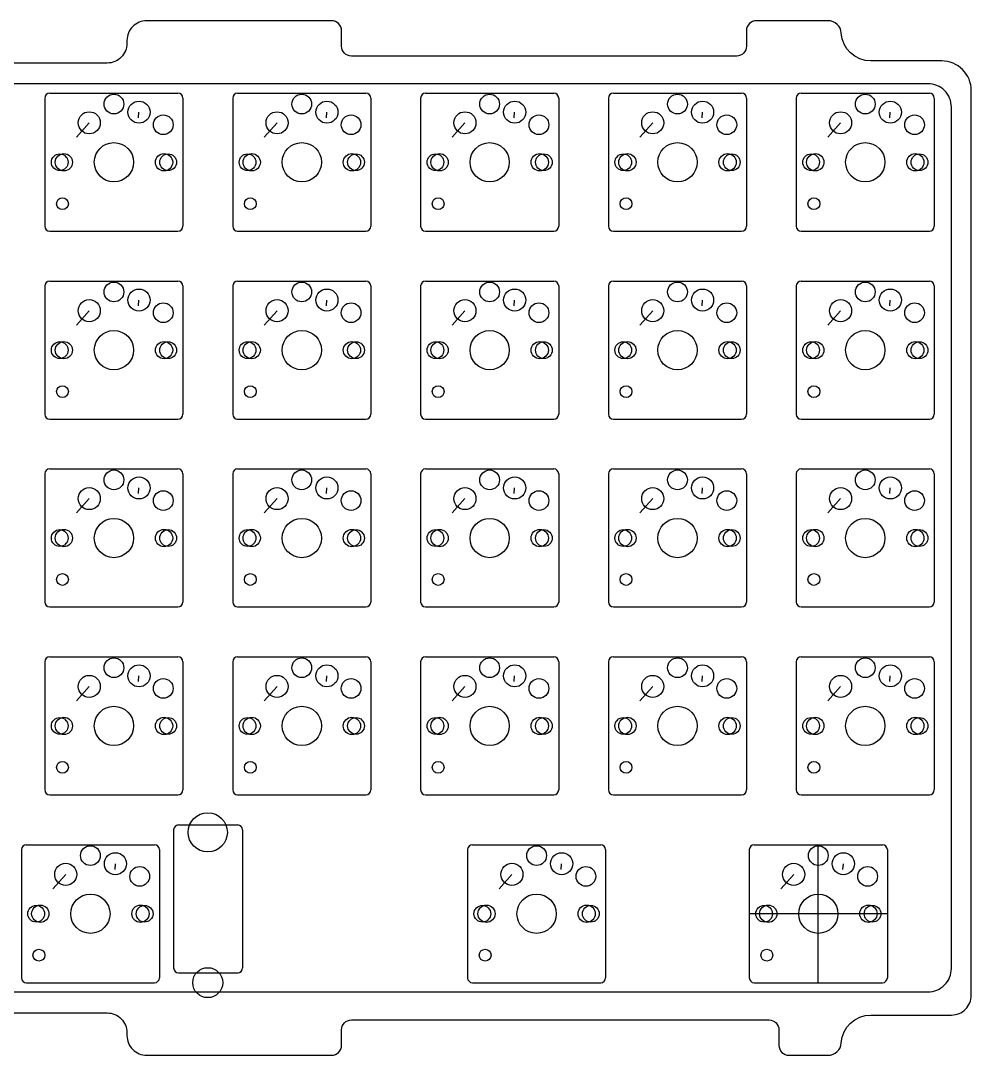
# Model space of a CAD drawing. Header units: millimetres. Extents: x -1 to 306, y -100 to 5.
# Drawn here: x 209.6 to 306, y -100.1 to 4.8 of the extents above; entities that cross this region are included whole.
import ezdxf

# ---------------------------------------------------------------- set-up
doc = ezdxf.new("R2010")
doc.units = ezdxf.units.MM
doc.header["$MEASUREMENT"] = 0
doc.layers.add('PCB', color=5, linetype='Continuous', lineweight=25)

msp = doc.modelspace()

# ---------------------------------------------------------------- linework, layer by layer
for p, q in [((212.07, -3.02), (212.07, -16.02)), ((212.57, -2.52), (225.57, -2.52)), ((226.07, -3.02), (226.07, -16.02)), ((231.12, -3.02), (231.12, -16.02)), ((231.62, -2.52), (244.62, -2.52)), ((245.12, -3.02), (245.12, -16.02)), ((250.18, -3.02), (250.18, -16.02)), ((250.68, -2.52), (263.68, -2.52)), ((264.18, -3.02), (264.18, -16.02)), ((269.23, -3.02), (269.23, -16.02)), ((269.73, -2.52), (282.73, -2.52)), ((283.22, -3.02), (283.22, -16.02)), ((288.27, -3.02), (288.27, -16.02)), ((288.77, -2.52), (301.77, -2.52)), ((302.27, -3.02), (302.27, -16.02)), ((212.57, -16.52), (225.57, -16.52)), ((231.62, -16.52), (244.62, -16.52)), ((250.68, -16.52), (263.68, -16.52)), ((269.73, -16.52), (282.73, -16.52)), ((288.77, -16.52), (301.77, -16.52)), ((212.57, -21.57), (225.57, -21.57)), ((231.62, -21.57), (244.62, -21.57)), ((250.68, -21.57), (263.68, -21.57)), ((269.73, -21.57), (282.73, -21.57)), ((288.77, -21.57), (301.77, -21.57)), ((212.07, -22.07), (212.07, -35.08)), ((226.07, -22.07), (226.07, -35.08)), ((231.12, -22.07), (231.12, -35.08)), ((245.12, -22.07), (245.12, -35.08)), ((250.18, -22.07), (250.18, -35.08)), ((264.18, -22.07), (264.18, -35.08)), ((269.23, -22.07), (269.23, -35.08)), ((283.22, -22.07), (283.22, -35.08)), ((288.27, -22.07), (288.27, -35.08)), ((302.27, -22.07), (302.27, -35.08)), ((212.57, -35.58), (225.57, -35.58)), ((231.62, -35.58), (244.62, -35.58)), ((250.68, -35.58), (263.68, -35.58)), ((269.73, -35.58), (282.73, -35.58)), ((288.77, -35.58), (301.77, -35.58)), ((212.57, -40.62), (225.57, -40.62)), ((231.62, -40.62), (244.62, -40.62)), ((250.68, -40.62), (263.68, -40.62)), ((269.73, -40.62), (282.73, -40.62)), ((288.77, -40.62), (301.77, -40.62)), ((212.07, -41.12), (212.07, -54.12)), ((226.07, -41.12), (226.07, -54.12)), ((231.12, -41.12), (231.12, -54.12)), ((245.12, -41.12), (245.12, -54.12)), ((250.18, -41.12), (250.18, -54.12)), ((264.18, -41.12), (264.18, -54.12)), ((269.23, -41.12), (269.23, -54.12)), ((283.22, -41.12), (283.22, -54.12)), ((288.27, -41.12), (288.27, -54.12)), ((302.27, -41.12), (302.27, -54.12)), ((212.57, -54.62), (225.57, -54.62)), ((231.62, -54.62), (244.62, -54.62)), ((250.68, -54.62), (263.68, -54.62)), ((269.73, -54.62), (282.73, -54.62)), ((288.77, -54.62), (301.77, -54.62)), ((212.57, -59.67), (225.57, -59.67)), ((231.62, -59.67), (244.62, -59.67)), ((250.68, -59.67), (263.68, -59.67)), ((269.73, -59.67), (282.73, -59.67)), ((288.77, -59.67), (301.77, -59.67)), ((212.07, -60.17), (212.07, -73.17)), ((226.07, -60.17), (226.07, -73.17)), ((231.12, -60.17), (231.12, -73.17)), ((245.12, -60.17), (245.12, -73.17)), ((250.18, -60.17), (250.18, -73.17)), ((264.18, -60.17), (264.18, -73.17)), ((269.23, -60.17), (269.23, -73.17)), ((283.22, -60.17), (283.22, -73.17)), ((288.27, -60.17), (288.27, -73.17)), ((302.27, -60.17), (302.27, -73.17)), ((212.57, -73.67), (225.57, -73.67)), ((231.62, -73.67), (244.62, -73.67)), ((250.68, -73.67), (263.68, -73.67)), ((269.73, -73.67), (282.73, -73.67)), ((288.77, -73.67), (301.77, -73.67)), ((225.13, -77.22), (225.13, -91.22)), ((225.63, -76.72), (231.63, -76.72)), ((232.13, -77.22), (232.13, -91.22)), ((209.69, -79.22), (209.69, -92.22)), ((210.19, -78.72), (223.19, -78.72)), ((223.69, -79.22), (223.69, -92.22)), ((254.94, -79.22), (254.94, -92.22)), ((255.44, -78.72), (268.44, -78.72)), ((268.94, -79.22), (268.94, -92.22)), ((283.51, -79.22), (283.51, -92.22)), ((284.01, -78.72), (297.01, -78.72)), ((297.51, -79.22), (297.51, -92.22)), ((225.63, -91.72), (231.63, -91.72)), ((210.19, -92.72), (223.19, -92.72)), ((255.44, -92.72), (268.44, -92.72)), ((284.01, -92.72), (297.01, -92.72))]:
    msp.add_line(p, q)
msp.add_lwpolyline([(193.6, -95.78), (218.4, -95.78, -0.414214), (220.4, -97.78), (220.4, -98.07, 0.414214), (222.4, -100.07), (241.16, -100.07, 0.414214), (242.16, -99.07), (242.16, -97.49, -0.414214), (243.16, -96.49), (285.52, -96.49, -0.414214), (286.52, -97.49), (286.52, -99.07, 0.414214), (287.52, -100.07), (291.5, -100.07, 0.396255), (292.84, -98.81, -0.396255), (295.84, -95.99), (304.02, -95.99, 0.414214), (306.02, -93.99), (306.02, -2.26, 0.414214), (303.02, 0.74), (295.84, 0.74, -0.396255), (292.84, 3.56, 0.396255), (291.5, 4.82), (284.23, 4.82, 0.414214), (283.22, 3.82), (283.22, 2.24, -0.414214), (282.23, 1.24), (243.16, 1.24, -0.414214), (242.16, 2.24), (242.16, 3.82, 0.414214), (241.16, 4.82), (222.4, 4.82, 0.414214), (220.4, 2.82), (220.4, 2.53, -0.414214), (218.4, 0.53), (193.6, 0.53, -0.414214)], format="xyb")
for centre, start, end in [((212.57, -3.02), 90, 180), ((225.57, -3.02), 0, 90), ((231.62, -3.02), 90, 180), ((244.62, -3.02), 0, 90), ((250.68, -3.02), 90, 180), ((263.68, -3.02), 0, 90), ((269.73, -3.02), 90, 180), ((282.73, -3.02), 0, 90), ((288.77, -3.02), 90, 180), ((301.77, -3.02), 0, 90), ((212.57, -16.02), 180, 270), ((225.57, -16.02), 270, 0), ((231.62, -16.02), 180, 270), ((244.62, -16.02), 270, 0), ((250.68, -16.02), 180, 270), ((263.68, -16.02), 270, 0), ((269.73, -16.02), 180, 270), ((282.73, -16.02), 270, 0), ((288.77, -16.02), 180, 270), ((301.77, -16.02), 270, 0), ((212.57, -22.07), 90, 180), ((225.57, -22.07), 0, 90), ((231.62, -22.07), 90, 180), ((244.62, -22.07), 0, 90), ((250.68, -22.07), 90, 180), ((263.68, -22.07), 0, 90), ((269.73, -22.07), 90, 180), ((282.73, -22.07), 0, 90), ((288.77, -22.07), 90, 180), ((301.77, -22.07), 0, 90), ((212.57, -35.08), 180, 270), ((225.57, -35.08), 270, 0), ((231.62, -35.08), 180, 270), ((244.62, -35.08), 270, 0), ((250.68, -35.08), 180, 270), ((263.68, -35.08), 270, 0), ((269.73, -35.08), 180, 270), ((282.73, -35.08), 270, 0), ((288.77, -35.08), 180, 270), ((301.77, -35.08), 270, 0), ((212.57, -41.12), 90, 180), ((225.57, -41.12), 0, 90), ((231.62, -41.12), 90, 180), ((244.62, -41.12), 0, 90), ((250.68, -41.12), 90, 180), ((263.68, -41.12), 0, 90), ((269.73, -41.12), 90, 180), ((282.73, -41.12), 0, 90), ((288.77, -41.12), 90, 180), ((301.77, -41.12), 0, 90), ((212.57, -54.12), 180, 270), ((225.57, -54.12), 270, 0), ((231.62, -54.12), 180, 270), ((244.62, -54.12), 270, 0), ((250.68, -54.12), 180, 270), ((263.68, -54.12), 270, 0), ((269.73, -54.12), 180, 270), ((282.73, -54.12), 270, 0), ((288.77, -54.12), 180, 270), ((301.77, -54.12), 270, 0), ((212.57, -60.17), 90, 180), ((225.57, -60.17), 0, 90), ((231.62, -60.17), 90, 180), ((244.62, -60.17), 0, 90), ((250.68, -60.17), 90, 180), ((263.68, -60.17), 0, 90), ((269.73, -60.17), 90, 180), ((282.73, -60.17), 0, 90), ((288.77, -60.17), 90, 180), ((301.77, -60.17), 0, 90), ((212.57, -73.17), 180, 270), ((225.57, -73.17), 270, 0), ((231.62, -73.17), 180, 270), ((244.62, -73.17), 270, 0), ((250.68, -73.17), 180, 270), ((263.68, -73.17), 270, 0), ((269.73, -73.17), 180, 270), ((282.73, -73.17), 270, 0), ((288.77, -73.17), 180, 270), ((301.77, -73.17), 270, 0), ((225.63, -77.22), 90, 180), ((231.63, -77.22), 0, 90), ((210.19, -79.22), 90, 180), ((223.19, -79.22), 0, 90), ((255.44, -79.22), 90, 180), ((268.44, -79.22), 0, 90), ((284.01, -79.22), 90, 180), ((297.01, -79.22), 0, 90), ((225.63, -91.22), 180, 270), ((231.63, -91.22), 270, 0), ((210.19, -92.22), 180, 270), ((223.19, -92.22), 270, 0), ((255.44, -92.22), 180, 270), ((268.44, -92.22), 270, 0), ((284.01, -92.22), 180, 270), ((297.01, -92.22), 270, 0)]:
    msp.add_arc(centre, 0.5, start, end)
at = {"layer": 'PCB'}
for p, q in [((290.51, -92.72), (290.51, -78.72)), ((297.51, -85.72), (283.51, -85.72)), ((290.51, -92.72), (290.51, -92.72))]:
    msp.add_line(p, q, dxfattribs=at)
at = {"layer": 'PCB', "flags": 128}
for points in [[(301.63, -1.56), (25.8, -1.56)], [(304.01, -91.26), (304.01, -3.95)], [(221.58, -5.03), (221.61, -4.45)], [(240.63, -5.03), (240.66, -4.45)], [(259.68, -5.03), (259.71, -4.45)], [(278.73, -5.03), (278.76, -4.45)], [(297.77, -5.03), (297.81, -4.45)], [(215.27, -6.99), (216.57, -5.53)], [(234.32, -6.99), (235.62, -5.53)], [(253.37, -6.99), (254.67, -5.53)], [(272.42, -6.99), (273.72, -5.53)], [(291.46, -6.99), (292.77, -5.53)], [(221.58, -24.08), (221.61, -23.5)], [(240.63, -24.08), (240.66, -23.5)], [(259.68, -24.08), (259.71, -23.5)], [(278.73, -24.08), (278.76, -23.5)], [(297.77, -24.08), (297.81, -23.5)], [(215.27, -26.04), (216.57, -24.58)], [(234.32, -26.04), (235.62, -24.58)], [(253.37, -26.04), (254.67, -24.58)], [(272.42, -26.04), (273.72, -24.58)], [(291.46, -26.04), (292.77, -24.58)], [(221.58, -43.13), (221.61, -42.55)], [(240.63, -43.13), (240.66, -42.55)], [(259.68, -43.13), (259.71, -42.55)], [(278.73, -43.13), (278.76, -42.55)], [(297.77, -43.13), (297.81, -42.55)], [(215.27, -45.09), (216.57, -43.63)], [(234.32, -45.09), (235.62, -43.63)], [(253.37, -45.09), (254.67, -43.63)], [(272.42, -45.09), (273.72, -43.63)], [(291.46, -45.09), (292.77, -43.63)], [(221.58, -62.18), (221.61, -61.6)], [(240.63, -62.18), (240.66, -61.6)], [(259.68, -62.18), (259.71, -61.6)], [(278.73, -62.18), (278.76, -61.6)], [(297.77, -62.18), (297.81, -61.6)], [(215.27, -64.14), (216.57, -62.68)], [(234.32, -64.14), (235.62, -62.68)], [(253.37, -64.14), (254.67, -62.68)], [(272.42, -64.14), (273.72, -62.68)], [(291.46, -64.14), (292.77, -62.68)], [(219.19, -81.23), (219.23, -80.65)], [(264.44, -81.23), (264.48, -80.65)], [(293.01, -81.23), (293.05, -80.65)], [(212.88, -83.19), (214.19, -81.73)], [(258.13, -83.19), (259.44, -81.73)], [(286.7, -83.19), (288.01, -81.73)], [(3.18, -93.64), (301.63, -93.64)]]:
    msp.add_lwpolyline(points, dxfattribs=at)
at = {"layer": 'PCB'}
for centre, radius in [((219.08, -3.63), 1), ((238.13, -3.63), 1), ((257.18, -3.63), 1), ((276.23, -3.63), 1), ((295.27, -3.63), 1), ((221.62, -4.45), 1.12), ((240.67, -4.45), 1.12), ((259.72, -4.45), 1.12), ((278.77, -4.45), 1.12), ((297.81, -4.45), 1.12), ((216.57, -5.53), 1.12), ((224.08, -5.73), 1), ((235.62, -5.53), 1.12), ((243.13, -5.73), 1), ((254.67, -5.53), 1.12), ((262.18, -5.73), 1), ((273.72, -5.53), 1.12), ((281.23, -5.73), 1), ((292.77, -5.53), 1.12), ((300.27, -5.73), 1), ((219.08, -9.53), 1.99), ((238.13, -9.53), 1.99), ((257.18, -9.53), 1.99), ((276.23, -9.53), 1.99), ((295.27, -9.53), 1.99), ((213.58, -9.53), 0.85), ((214, -9.53), 0.875), ((224.16, -9.53), 0.875), ((224.58, -9.53), 0.85), ((232.63, -9.53), 0.85), ((233.05, -9.53), 0.875), ((243.21, -9.53), 0.875), ((243.63, -9.53), 0.85), ((251.68, -9.53), 0.85), ((252.1, -9.53), 0.875), ((262.26, -9.53), 0.875), ((262.68, -9.53), 0.85), ((270.73, -9.53), 0.85), ((271.15, -9.53), 0.875), ((281.31, -9.53), 0.875), ((281.73, -9.53), 0.85), ((289.78, -9.53), 0.85), ((290.2, -9.53), 0.875), ((300.35, -9.53), 0.875), ((300.77, -9.53), 0.85), ((213.86, -13.73), 0.6), ((232.91, -13.73), 0.6), ((251.96, -13.73), 0.6), ((271.01, -13.73), 0.6), ((290.06, -13.73), 0.6), ((219.08, -22.68), 1), ((238.13, -22.68), 1), ((257.18, -22.68), 1), ((276.23, -22.68), 1), ((295.27, -22.68), 1), ((221.62, -23.5), 1.12), ((240.67, -23.5), 1.12), ((259.72, -23.5), 1.12), ((278.77, -23.5), 1.12), ((297.81, -23.5), 1.12), ((216.57, -24.58), 1.12), ((224.08, -24.78), 1), ((235.62, -24.58), 1.12), ((243.13, -24.78), 1), ((254.67, -24.58), 1.12), ((262.18, -24.78), 1), ((273.72, -24.58), 1.12), ((281.23, -24.78), 1), ((292.77, -24.58), 1.12), ((300.27, -24.78), 1), ((219.08, -28.58), 1.99), ((238.13, -28.58), 1.99), ((257.18, -28.58), 1.99), ((276.23, -28.58), 1.99), ((295.27, -28.58), 1.99), ((213.58, -28.58), 0.85), ((214, -28.58), 0.875), ((224.16, -28.58), 0.875), ((224.58, -28.58), 0.85), ((232.63, -28.58), 0.85), ((233.05, -28.58), 0.875), ((243.21, -28.58), 0.875), ((243.63, -28.58), 0.85), ((251.68, -28.58), 0.85), ((252.1, -28.58), 0.875), ((262.26, -28.58), 0.875), ((262.68, -28.58), 0.85), ((270.73, -28.58), 0.85), ((271.15, -28.58), 0.875), ((281.31, -28.58), 0.875), ((281.73, -28.58), 0.85), ((289.78, -28.58), 0.85), ((290.2, -28.58), 0.875), ((300.35, -28.58), 0.875), ((300.77, -28.58), 0.85), ((213.86, -32.78), 0.6), ((232.91, -32.78), 0.6), ((251.96, -32.78), 0.6), ((271.01, -32.78), 0.6), ((290.06, -32.78), 0.6), ((219.08, -41.73), 1), ((238.13, -41.73), 1), ((257.18, -41.73), 1), ((276.23, -41.73), 1), ((295.27, -41.73), 1), ((221.62, -42.55), 1.12), ((240.67, -42.55), 1.12), ((259.72, -42.55), 1.12), ((278.77, -42.55), 1.12), ((297.81, -42.55), 1.12), ((216.57, -43.63), 1.12), ((224.08, -43.83), 1), ((235.62, -43.63), 1.12), ((243.13, -43.83), 1), ((254.67, -43.63), 1.12), ((262.18, -43.83), 1), ((273.72, -43.63), 1.12), ((281.23, -43.83), 1), ((292.77, -43.63), 1.12), ((300.27, -43.83), 1), ((219.08, -47.63), 1.99), ((238.13, -47.63), 1.99), ((257.18, -47.63), 1.99), ((276.23, -47.63), 1.99), ((295.27, -47.63), 1.99), ((213.58, -47.63), 0.85), ((214, -47.63), 0.875), ((224.16, -47.63), 0.875), ((224.58, -47.63), 0.85), ((232.63, -47.63), 0.85), ((233.05, -47.63), 0.875), ((243.21, -47.63), 0.875), ((243.63, -47.63), 0.85), ((251.68, -47.63), 0.85), ((252.1, -47.63), 0.875), ((262.26, -47.63), 0.875), ((262.68, -47.63), 0.85), ((270.73, -47.63), 0.85), ((271.15, -47.63), 0.875), ((281.31, -47.63), 0.875), ((281.73, -47.63), 0.85), ((289.78, -47.63), 0.85), ((290.2, -47.63), 0.875), ((300.35, -47.63), 0.875), ((300.77, -47.63), 0.85), ((213.86, -51.83), 0.6), ((232.91, -51.83), 0.6), ((251.96, -51.83), 0.6), ((271.01, -51.83), 0.6), ((290.06, -51.83), 0.6), ((219.08, -60.78), 1), ((238.13, -60.78), 1), ((257.18, -60.78), 1), ((276.23, -60.78), 1), ((295.27, -60.78), 1), ((221.62, -61.6), 1.12), ((240.67, -61.6), 1.12), ((259.72, -61.6), 1.12), ((278.77, -61.6), 1.12), ((297.81, -61.6), 1.12), ((216.57, -62.68), 1.12), ((224.08, -62.88), 1), ((235.62, -62.68), 1.12), ((243.13, -62.88), 1), ((254.67, -62.68), 1.12), ((262.18, -62.88), 1), ((273.72, -62.68), 1.12), ((281.23, -62.88), 1), ((292.77, -62.68), 1.12), ((300.27, -62.88), 1), ((219.08, -66.68), 1.99), ((238.13, -66.68), 1.99), ((257.18, -66.68), 1.99), ((276.23, -66.68), 1.99), ((295.27, -66.68), 1.99), ((213.58, -66.68), 0.85), ((214, -66.68), 0.875), ((224.16, -66.68), 0.875), ((224.58, -66.68), 0.85), ((232.63, -66.68), 0.85), ((233.05, -66.68), 0.875), ((243.21, -66.68), 0.875), ((243.63, -66.68), 0.85), ((251.68, -66.68), 0.85), ((252.1, -66.68), 0.875), ((262.26, -66.68), 0.875), ((262.68, -66.68), 0.85), ((270.73, -66.68), 0.85), ((271.15, -66.68), 0.875), ((281.31, -66.68), 0.875), ((281.73, -66.68), 0.85), ((289.78, -66.68), 0.85), ((290.2, -66.68), 0.875), ((300.35, -66.68), 0.875), ((300.77, -66.68), 0.85), ((213.86, -70.88), 0.6), ((232.91, -70.88), 0.6), ((251.96, -70.88), 0.6), ((271.01, -70.88), 0.6), ((290.06, -70.88), 0.6), ((228.59, -77.47), 1.99), ((216.69, -79.83), 1), ((219.23, -80.65), 1.12), ((261.94, -79.83), 1), ((264.48, -80.65), 1.12), ((290.51, -79.83), 1), ((293.05, -80.65), 1.12), ((214.19, -81.73), 1.12), ((259.44, -81.73), 1.12), ((288.01, -81.73), 1.12), ((221.69, -81.93), 1), ((266.94, -81.93), 1), ((295.51, -81.93), 1), ((216.69, -85.72), 1.99), ((261.94, -85.72), 1.99), ((290.51, -85.72), 1.99), ((211.19, -85.72), 0.85), ((211.61, -85.72), 0.875), ((221.77, -85.72), 0.875), ((222.19, -85.72), 0.85), ((256.44, -85.72), 0.85), ((256.86, -85.72), 0.875), ((267.02, -85.72), 0.875), ((267.44, -85.72), 0.85), ((285.01, -85.72), 0.85), ((285.43, -85.72), 0.875), ((295.59, -85.72), 0.875), ((296.01, -85.72), 0.85), ((211.47, -89.92), 0.6), ((256.72, -89.92), 0.6), ((285.29, -89.92), 0.6), ((228.59, -92.71), 1.52)]:
    msp.add_circle(centre, radius, dxfattribs=at)
for centre, start, end in [((301.63, -3.94), 44.9999, 90.0312), ((301.63, -3.94), 359.9687, 45), ((301.63, -91.26), 315, 0.0311), ((301.63, -91.26), 269.9689, 315)]:
    msp.add_arc(centre, 2.38, start, end, dxfattribs=at)

doc.saveas('drawing.dxf')
